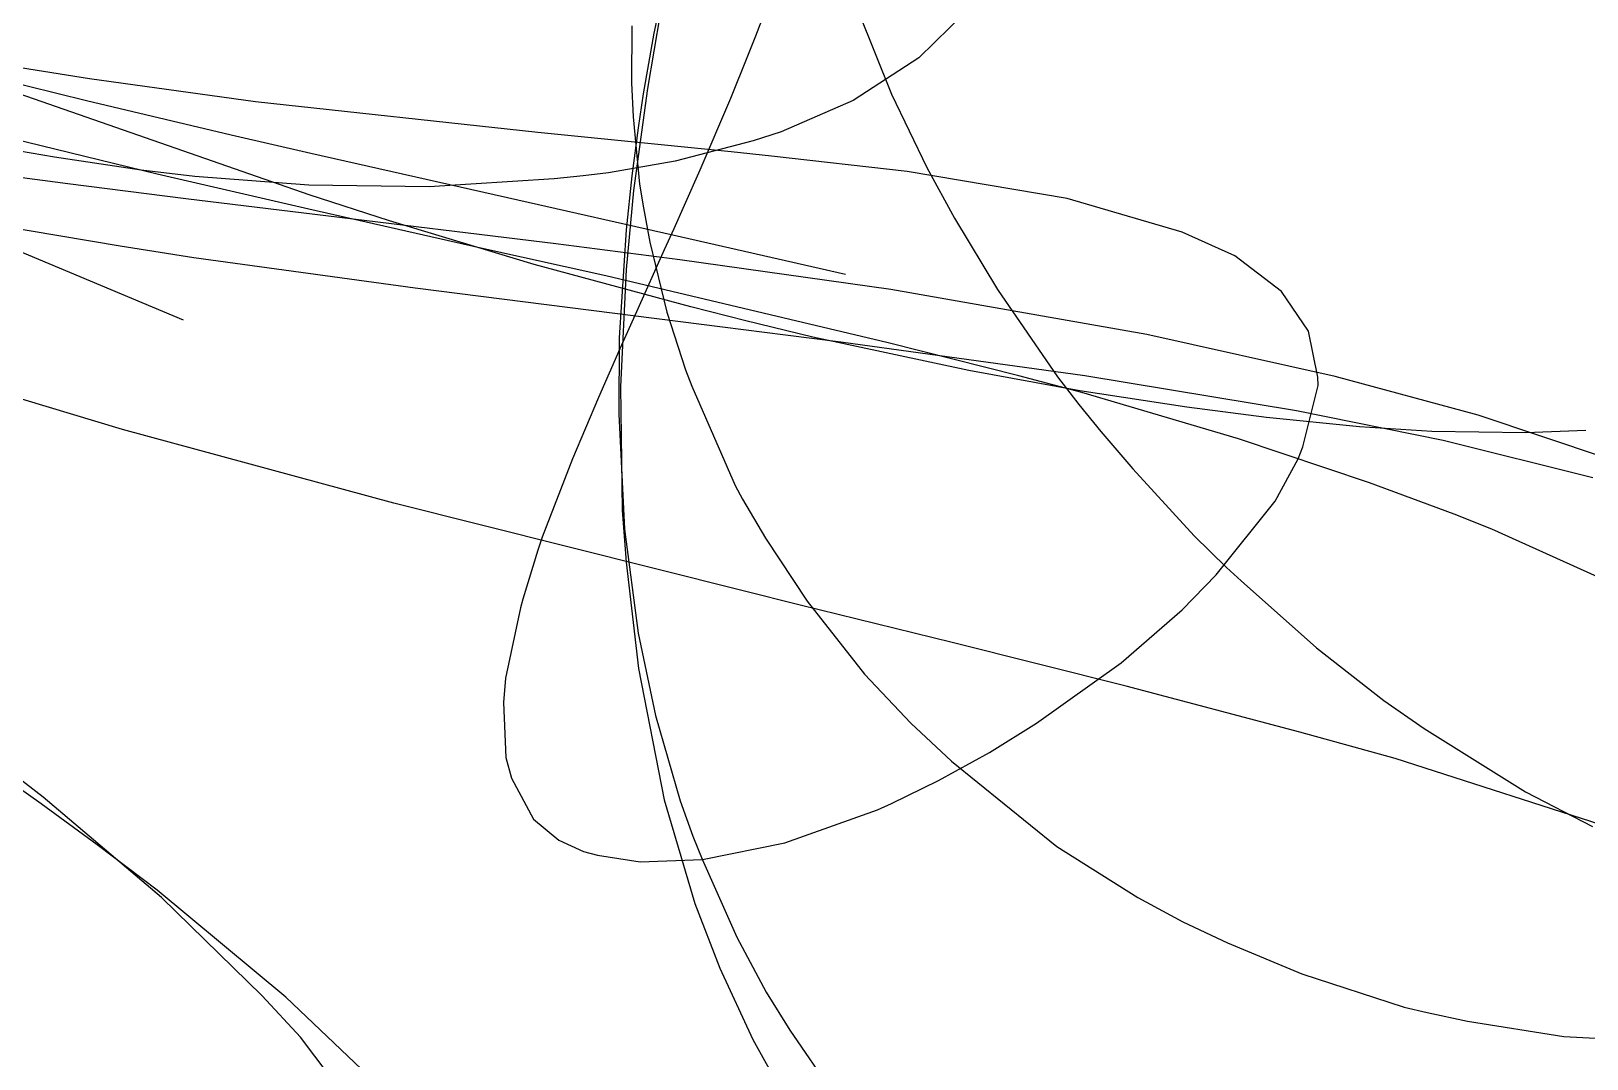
# Model space of a CAD drawing. Header units: metres. Extents: x -307 to 280, y -97 to 158.
# Drawn here: x -7.59 to 7.36, y -15.1 to -5.23 of the extents above; entities that cross this region are included whole.
import ezdxf

# ---------------------------------------------------------------- set-up
doc = ezdxf.new("R2010")
doc.units = ezdxf.units.M

msp = doc.modelspace()

# ---------------------------------------------------------------- linework, layer by layer
for p, q in [((-1.461, -4.565, -1343.114), (-1.604, -5.245, -1342.609)), ((-1.542, -5.061, -1342.732), (-1.666, -5.777, -1342.198)), ((-0.496, -4.933, -1342.114), (-0.626, -5.274, -1341.684)), ((0.359, -5.036, -1340.136), (0.68, -5.831, -1339.339)), ((1.393, -5.04, -1343.362), (0.941, -5.484, -1342.01)), ((-1.817, -5.175, -1341.891), (-1.82, -5.722, -1341.426)), ((-1.604, -5.245, -1342.609), (-1.707, -5.83, -1342.174)), ((-0.626, -5.274, -1341.684), (-0.703, -5.467, -1341.433)), ((-7.026, -5.685, -1320.224), (-8.402, -5.463, -1320.337)), ((-0.703, -5.467, -1341.433), (-0.869, -5.873, -1340.897)), ((0.941, -5.484, -1342.01), (0.31, -5.893, -1340.564)), ((-7.055, -5.896, -1326.976), (-8.442, -5.552, -1327.025)), ((-5.432, -5.904, -1320.143), (-7.026, -5.685, -1320.224)), ((-1.82, -5.722, -1341.426), (-1.803, -6.05, -1341.149)), ((-1.666, -5.777, -1342.198), (-1.8, -6.756, -1341.466)), ((-4.914, -6.799, -1326.535), (-7.701, -5.83, -1325.383)), ((-5.663, -6.225, -1326.957), (-7.055, -5.896, -1326.976)), ((-2.719, -6.201, -1320.167), (-5.432, -5.904, -1320.143)), ((-1.707, -5.83, -1342.174), (-1.756, -6.154, -1341.932)), ((-0.869, -5.873, -1340.897), (-1.163, -6.563, -1339.955)), ((0.31, -5.893, -1340.564), (-0.381, -6.193, -1339.291)), ((0.68, -5.831, -1339.339), (1.017, -6.535, -1338.65)), ((-6.374, -6.601, -1326.889), (-8.544, -6.07, -1327.258)), ((-1.803, -6.05, -1341.149), (-1.741, -6.697, -1340.602)), ((-4.9, -6.402, -1326.959), (-5.663, -6.225, -1326.957)), ((-0.86, -6.387, -1320.299), (-2.719, -6.201, -1320.167)), ((-1.756, -6.154, -1341.932), (-1.816, -6.616, -1341.59)), ((-0.381, -6.193, -1339.291), (-0.649, -6.279, -1338.862)), ((-7.363, -6.437, -1332.05), (-7.697, -6.378, -1331.833)), ((-2.91, -6.851, -1327.024), (-4.9, -6.402, -1326.959)), ((-0.649, -6.279, -1338.862), (-1.398, -6.474, -1337.755)), ((-0.473, -6.426, -1320.337), (-0.86, -6.387, -1320.299)), ((0.831, -6.575, -1320.526), (-0.473, -6.426, -1320.337)), ((-6.53, -6.561, -1332.634), (-7.363, -6.437, -1332.05)), ((-6.013, -6.623, -1333.019), (-6.53, -6.561, -1332.634)), ((-1.398, -6.474, -1337.755), (-2.039, -6.586, -1336.92)), ((-1.163, -6.563, -1339.955), (-1.312, -6.9, -1339.474)), ((2.368, -6.833, -1320.885), (0.831, -6.575, -1320.526)), ((1.017, -6.535, -1338.65), (1.283, -7.022, -1338.18)), ((-7.233, -6.693, -1329.28), (-7.795, -6.618, -1329.324)), ((-6.1, -6.836, -1329.203), (-7.233, -6.693, -1329.28)), ((-4.919, -6.938, -1326.684), (-6.374, -6.601, -1326.889)), ((-4.919, -6.706, -1333.921), (-6.013, -6.623, -1333.019)), ((-3.763, -6.722, -1335.003), (-4.919, -6.706, -1333.921)), ((-2.561, -6.645, -1336.305), (-3.763, -6.722, -1335.003)), ((-2.283, -6.617, -1336.628), (-2.561, -6.645, -1336.305)), ((-2.039, -6.586, -1336.92), (-2.283, -6.617, -1336.628)), ((-1.816, -6.616, -1341.59), (-1.869, -7.134, -1341.206)), ((-1.741, -6.697, -1340.602), (-1.705, -6.923, -1340.412)), ((-6.122, -8.004, -1326.353), (-8.895, -6.84, -1326.685)), ((-4.862, -6.988, -1329.137), (-6.1, -6.836, -1329.203)), ((-4.142, -7.049, -1326.893), (-4.914, -6.799, -1326.535)), ((-1.409, -7.188, -1327.124), (-2.91, -6.851, -1327.024)), ((-1.8, -6.756, -1341.466), (-1.87, -7.516, -1340.896)), ((3.472, -7.157, -1321.281), (2.368, -6.833, -1320.885)), ((-3.265, -7.31, -1326.498), (-4.919, -6.938, -1326.684)), ((-2.547, -7.271, -1329.071), (-4.862, -6.988, -1329.137)), ((-1.705, -6.923, -1340.412), (-1.642, -7.255, -1340.133)), ((-1.312, -6.9, -1339.474), (-1.413, -7.125, -1339.147)), ((1.283, -7.022, -1338.18), (1.698, -7.709, -1337.525)), ((-6.732, -7.292, -1330.155), (-8.131, -7.057, -1330.574)), ((-2.754, -7.467, -1327.614), (-4.142, -7.049, -1326.893)), ((-1.869, -7.134, -1341.206), (-1.937, -8.172, -1340.438)), ((-1.413, -7.125, -1339.147), (-1.504, -7.328, -1338.847)), ((3.976, -7.386, -1321.526), (3.472, -7.157, -1321.281)), ((-6.023, -7.403, -1329.946), (-6.732, -7.292, -1330.155)), ((-2.064, -7.578, -1326.39), (-3.265, -7.31, -1326.498)), ((-1.355, -7.422, -1329.06), (-2.547, -7.271, -1329.071)), ((-1.642, -7.255, -1340.133), (-1.48, -7.926, -1339.57)), ((-0.41, -7.416, -1327.216), (-1.409, -7.188, -1327.124)), ((-3.898, -7.697, -1329.348), (-6.023, -7.403, -1329.946)), ((-1.248, -7.875, -1328.509), (-2.754, -7.467, -1327.614)), ((-1.504, -7.328, -1338.847), (-1.771, -7.922, -1337.954)), ((0.672, -7.709, -1329.088), (-1.355, -7.422, -1329.06)), ((0.236, -7.565, -1327.288), (-0.41, -7.416, -1327.216)), ((4.426, -7.726, -1321.839), (3.976, -7.386, -1321.526)), ((0.647, -8.219, -1326.263), (-2.064, -7.578, -1326.39)), ((-1.87, -7.516, -1340.896), (-1.925, -8.644, -1340.047)), ((-0.943, -8.07, -1328.579), (-3.898, -7.697, -1329.348)), ((3.133, -8.141, -1329.203), (0.672, -7.709, -1329.088)), ((1.698, -7.709, -1337.525), (2.274, -8.547, -1336.731)), ((4.684, -8.107, -1322.139), (4.426, -7.726, -1321.839)), ((-0.722, -8.01, -1328.845), (-1.248, -7.875, -1328.509)), ((-1.771, -7.922, -1337.954), (-1.931, -8.277, -1337.401)), ((-1.48, -7.926, -1339.57), (-1.301, -8.481, -1339.106)), ((-0.339, -8.146, -1328.429), (-0.943, -8.07, -1328.579)), ((-0.076, -8.166, -1329.281), (-0.722, -8.01, -1328.845)), ((-1.937, -8.172, -1340.438), (-1.941, -8.906, -1339.897)), ((0.191, -8.213, -1328.3), (-0.339, -8.146, -1328.429)), ((1.423, -8.485, -1330.431), (-0.076, -8.166, -1329.281)), ((2.535, -8.536, -1327.783), (0.191, -8.213, -1328.3)), ((1.903, -8.538, -1326.243), (0.647, -8.219, -1326.263)), ((4.942, -8.543, -1329.344), (3.133, -8.141, -1329.203)), ((4.774, -8.551, -1322.439), (4.684, -8.107, -1322.139)), ((-6.709, -9.053, -1328.723), (-9.431, -8.231, -1328.997)), ((-1.931, -8.277, -1337.401), (-2.136, -8.745, -1336.656)), ((-1.301, -8.481, -1339.106), (-1.24, -8.638, -1338.974)), ((2.488, -8.681, -1331.355), (1.423, -8.485, -1330.431)), ((-1.925, -8.644, -1340.047), (-1.908, -9.827, -1339.153)), ((-1.24, -8.638, -1338.974), (-0.823, -9.592, -1338.176)), ((2.507, -8.699, -1326.243), (1.903, -8.538, -1326.243)), ((2.274, -8.547, -1336.731), (2.48, -8.813, -1336.478)), ((4.57, -8.875, -1327.401), (2.535, -8.536, -1327.783)), ((4.631, -9.219, -1322.824), (4.778, -8.63, -1322.489)), ((4.778, -8.63, -1322.489), (4.774, -8.551, -1322.439)), ((6.314, -8.916, -1329.489), (4.942, -8.543, -1329.344)), ((-2.136, -8.745, -1336.656), (-2.385, -9.335, -1335.687)), ((2.48, -8.813, -1336.478), (2.689, -9.071, -1336.234)), ((3.515, -8.84, -1332.356), (2.488, -8.681, -1331.355)), ((4.013, -9.143, -1326.282), (2.507, -8.699, -1326.243)), ((-1.941, -8.906, -1339.897), (-1.885, -10.01, -1339.086)), ((4.281, -8.939, -1333.183), (3.515, -8.84, -1332.356)), ((5.174, -9.027, -1334.269), (4.281, -8.939, -1333.183)), ((5.979, -9.159, -1327.182), (4.57, -8.875, -1327.401)), ((7.547, -9.329, -1329.654), (6.314, -8.916, -1329.489)), ((-4.101, -9.761, -1328.55), (-6.709, -9.053, -1328.723)), ((2.689, -9.071, -1336.234), (2.996, -9.431, -1335.891)), ((5.869, -9.072, -1335.221), (5.174, -9.027, -1334.269)), ((6.772, -9.086, -1336.679), (5.869, -9.072, -1335.221)), ((7.35, -9.062, -1337.781), (6.772, -9.086, -1336.679)), ((5.272, -9.564, -1326.351), (4.013, -9.143, -1326.282)), ((4.587, -9.334, -1322.886), (4.631, -9.219, -1322.824)), ((7.415, -9.519, -1327.016), (5.979, -9.159, -1327.182)), ((-2.385, -9.335, -1335.687), (-2.676, -10.088, -1334.397)), ((4.366, -9.74, -1323.092), (4.587, -9.334, -1322.886)), ((2.996, -9.431, -1335.891), (3.586, -10.073, -1335.273)), ((6.085, -9.867, -1326.415), (5.272, -9.564, -1326.351)), ((-0.823, -9.592, -1338.176), (-0.751, -9.723, -1338.065)), ((-0.76, -10.601, -1328.463), (-4.101, -9.761, -1328.55)), ((-1.908, -9.827, -1339.153), (-1.871, -10.326, -1338.774)), ((-0.751, -9.723, -1338.065), (-0.533, -10.096, -1337.753)), ((3.797, -10.449, -1323.431), (4.366, -9.74, -1323.092)), ((-1.885, -10.01, -1339.086), (-1.754, -11.008, -1338.356)), ((6.446, -10.009, -1326.448), (6.085, -9.867, -1326.415)), ((7.56, -10.513, -1326.579), (6.446, -10.009, -1326.448)), ((-2.676, -10.088, -1334.397), (-2.718, -10.213, -1334.173)), ((-0.533, -10.096, -1337.753), (-0.132, -10.703, -1337.241)), ((3.586, -10.073, -1335.273), (3.897, -10.378, -1334.974)), ((-2.718, -10.213, -1334.173), (-2.864, -10.684, -1333.315)), ((-1.871, -10.326, -1338.774), (-1.751, -11.349, -1337.995)), ((3.472, -10.785, -1323.591), (3.797, -10.449, -1323.431)), ((3.897, -10.378, -1334.974), (4.037, -10.508, -1334.844)), ((-0.2, -10.74, -1328.457), (-0.76, -10.601, -1328.463)), ((4.037, -10.508, -1334.844), (4.761, -11.151, -1334.196)), ((-2.864, -10.684, -1333.315), (-2.885, -10.767, -1333.159)), ((1.262, -11.1, -1328.466), (-0.2, -10.74, -1328.457)), ((-0.132, -10.703, -1337.241), (0.42, -11.402, -1336.646)), ((-2.885, -10.767, -1333.159), (-3.03, -11.443, -1331.855)), ((2.885, -11.295, -1323.845), (3.472, -10.785, -1323.591)), ((-1.754, -11.008, -1338.356), (-1.587, -11.8, -1337.779)), ((2.932, -11.52, -1328.512), (1.262, -11.1, -1328.466)), ((4.761, -11.151, -1334.196), (5.41, -11.655, -1333.66)), ((-7.471, -12.584, -1317.807), (-9.199, -11.256, -1317.346)), ((-1.751, -11.349, -1337.995), (-1.505, -12.61, -1337.026)), ((2.072, -11.874, -1324.182), (2.885, -11.295, -1323.845)), ((-3.03, -11.443, -1331.855), (-3.048, -11.675, -1331.374)), ((0.42, -11.402, -1336.646), (0.866, -11.875, -1336.237)), ((4.602, -11.961, -1328.597), (2.932, -11.52, -1328.512)), ((5.41, -11.655, -1333.66), (5.797, -11.925, -1333.358)), ((-3.048, -11.675, -1331.374), (-3.027, -12.204, -1330.22)), ((-1.587, -11.8, -1337.779), (-1.352, -12.619, -1337.185)), ((-7.491, -12.65, -1317.494), (-8.617, -11.849, -1317.244)), ((0.866, -11.875, -1336.237), (1.255, -12.239, -1335.917)), ((1.619, -12.156, -1324.374), (2.072, -11.874, -1324.182)), ((5.797, -11.925, -1333.358), (6.769, -12.535, -1332.63)), ((5.517, -12.215, -1328.658), (4.602, -11.961, -1328.597)), ((-3.027, -12.204, -1330.22), (-2.971, -12.403, -1329.736)), ((1.131, -12.426, -1324.593), (1.619, -12.156, -1324.374)), ((1.255, -12.239, -1335.917), (2.268, -13.059, -1335.18)), ((7.872, -12.973, -1328.89), (5.517, -12.215, -1328.658)), ((-2.971, -12.403, -1329.736), (-2.76, -12.796, -1328.683)), ((0.68, -12.647, -1324.811), (1.131, -12.426, -1324.593)), ((6.769, -12.535, -1332.63), (7.413, -12.868, -1332.174)), ((-6.953, -13.043, -1317.632), (-7.491, -12.65, -1317.494)), ((-6.334, -13.549, -1318.207), (-7.471, -12.584, -1317.807)), ((-1.505, -12.61, -1337.026), (-1.21, -13.606, -1336.252)), ((-1.352, -12.619, -1337.185), (-1.229, -12.959, -1336.939)), ((0.545, -12.708, -1324.878), (0.68, -12.647, -1324.811)), ((-2.76, -12.796, -1328.683), (-2.516, -12.999, -1327.996)), ((-0.345, -13.023, -1325.418), (0.545, -12.708, -1324.878)), ((-2.516, -12.999, -1327.996), (-2.281, -13.106, -1327.519)), ((-1.229, -12.959, -1336.939), (-1.141, -13.179, -1336.78)), ((-6.376, -13.477, -1317.799), (-6.953, -13.043, -1317.632)), ((-2.281, -13.106, -1327.519), (-2.145, -13.143, -1327.294)), ((-2.145, -13.143, -1327.294), (-1.735, -13.206, -1326.705)), ((-1.136, -13.185, -1326.056), (-0.345, -13.023, -1325.418)), ((2.268, -13.059, -1335.18), (3.044, -13.55, -1334.711)), ((-1.735, -13.206, -1326.705), (-1.136, -13.185, -1326.056)), ((-1.141, -13.179, -1336.78), (-0.808, -13.931, -1336.236)), ((-5.138, -14.506, -1318.255), (-6.376, -13.477, -1317.799)), ((-5.367, -14.493, -1318.636), (-6.334, -13.549, -1318.207)), ((3.044, -13.55, -1334.711), (3.478, -13.781, -1334.477)), ((-1.21, -13.606, -1336.252), (-0.97, -14.227, -1335.762)), ((3.478, -13.781, -1334.477), (3.906, -13.984, -1334.261)), ((-0.808, -13.931, -1336.236), (-0.524, -14.458, -1335.854)), ((3.906, -13.984, -1334.261), (4.622, -14.281, -1333.923)), ((-0.97, -14.227, -1335.762), (-0.652, -14.913, -1335.215)), ((4.622, -14.281, -1333.923), (5.604, -14.602, -1333.503)), ((-5, -14.889, -1318.82), (-5.367, -14.493, -1318.636)), ((-0.524, -14.458, -1335.854), (-0.299, -14.824, -1335.589)), ((-4.344, -15.262, -1318.616), (-5.138, -14.506, -1318.255)), ((5.604, -14.602, -1333.503), (5.825, -14.655, -1333.417)), ((5.825, -14.655, -1333.417), (6.211, -14.737, -1333.27)), ((6.211, -14.737, -1333.27), (7.138, -14.884, -1332.933)), ((-4.224, -15.917, -1319.3), (-5, -14.889, -1318.82)), ((-0.652, -14.913, -1335.215), (-0.385, -15.398, -1334.822)), ((-0.299, -14.824, -1335.589), (0.143, -15.462, -1335.125)), ((7.138, -14.884, -1332.933), (8.121, -14.937, -1332.6))]:
    msp.add_line(p, q)

doc.saveas('drawing.dxf')
